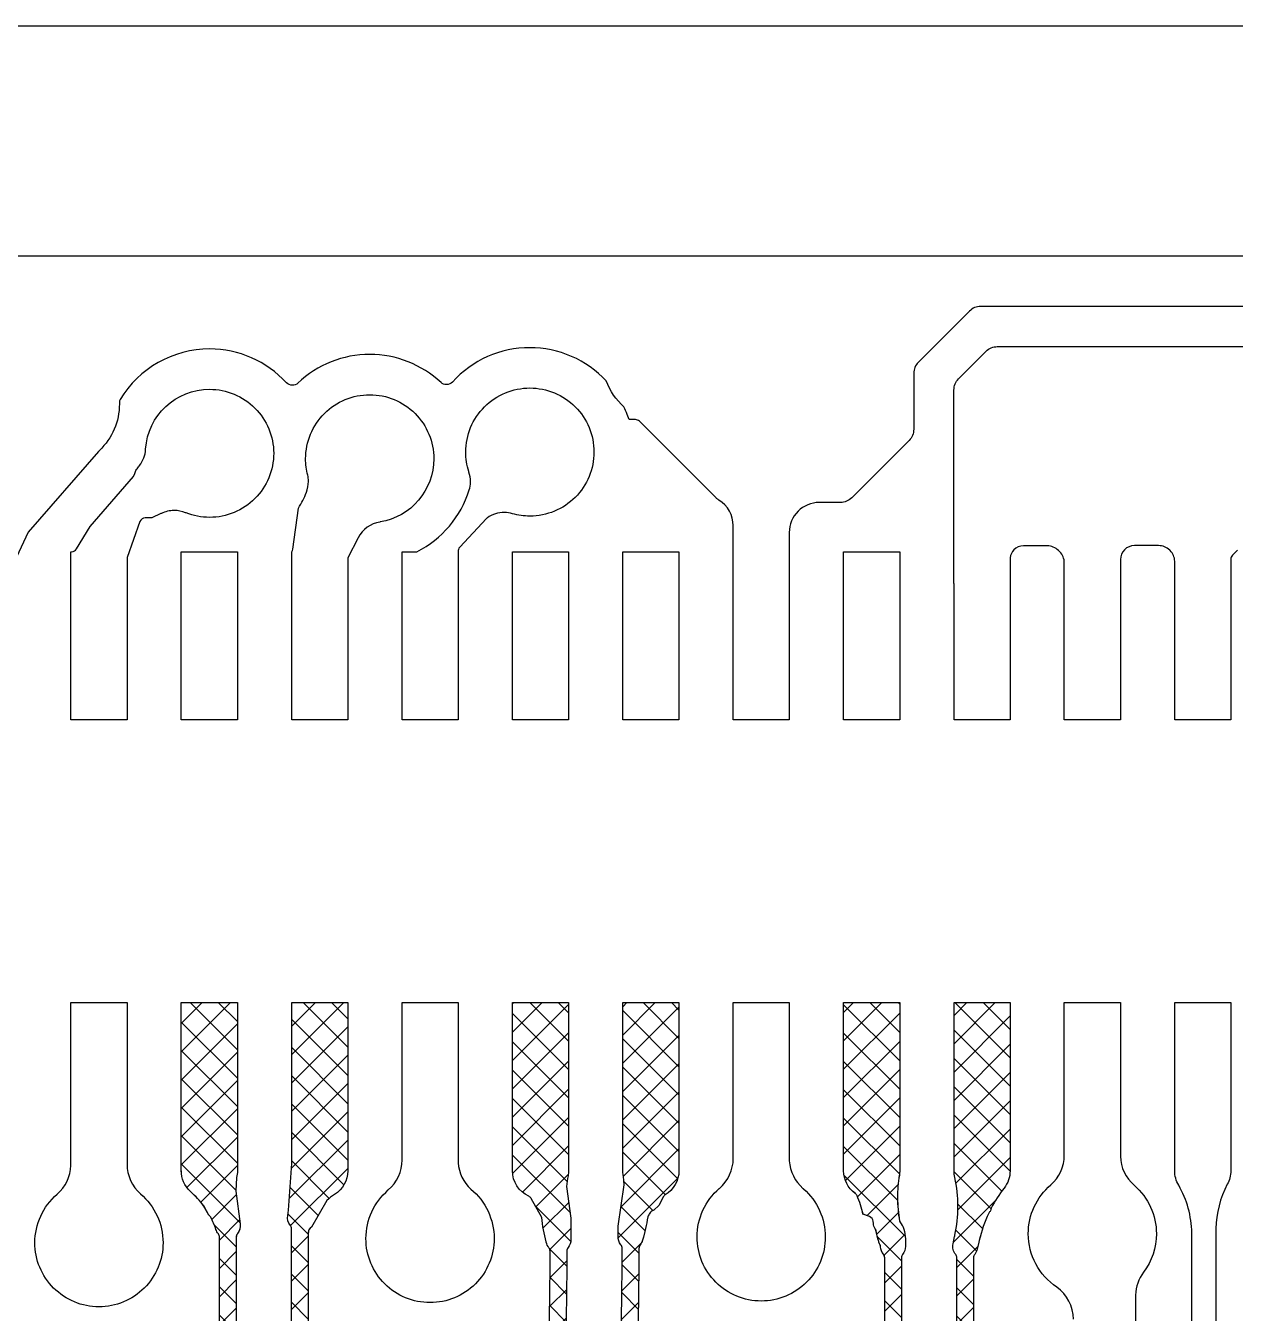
# Model space of a CAD drawing. Header units: millimetres. Extents: x 3440 to 3572, y 2 to 96.
# Drawn here: x 3501.67 to 3505.505, y 65.937 to 70.021 of the extents above; entities that cross this region are included whole.
import ezdxf

# ---------------------------------------------------------------- set-up
doc = ezdxf.new("R2010")
doc.units = ezdxf.units.MM
doc.header["$LTSCALE"] = 23.1
for name, color, linetype in [('gbr-dxf', 7, 'CONTINUOUS'), ('gbr-outline-dxf', 2, 'CONTINUOUS'), ('備註', 1, 'CONTINUOUS')]:
    doc.layers.add(name, color=color, linetype=linetype)

# ---------------------------------------------------------------- blocks, each defined once
blk = doc.blocks.new('1')
at = {"layer": '備註', "linetype": 'Continuous'}
h = blk.add_hatch(dxfattribs=at)
h.set_pattern_fill('ANSI37', color=3, scale=0.02, style=0)
h.paths.add_polyline_path([(4286.9204, -448.5773), (4286.9204, -445.413, -0.038469), (4286.9207, -445.409, -0.005741), (4286.9224, -445.2641, -0.012911), (4286.9224, -445.263, -0.192745), (4288.774, -440.9383), (4288.7742, -440.9381), (4290.6805, -439.0318, -0.022179), (4290.6819, -439.0301, -0.012999), (4290.6827, -439.0293, 0.198866), (4293.0571, -433.2981, -0.012999), (4293.057, -433.2969), (4293.057, -433.0422, 0.126703), (4293.0538, -433.0328, -0.238292), (4293.0451, -432.9984), (4293.0501, -432.9758), (4293.0503, -432.9752, -0.002638), (4293.0512, -432.9711, 0.052598), (4293.0607, -432.8805, -0.01044), (4293.0608, -432.8791, 0.052723), (4293.0509, -432.7883, -0.061206), (4293.0482, -432.7668), (4293.0482, -432.7668), (4293.0482, -432.2334), (4293.226, -432.2334), (4293.226, -432.6749, -0.009209), (4293.226, -432.6779), (4293.226, -432.7668, -0.169291), (4293.2068, -432.822, 0.043546), (4293.1661, -432.8856, 0.006989), (4293.1641, -432.8943), (4293.1641, -432.8943, 0.108919), (4293.1586, -432.9009, -0.041884), (4293.1584, -432.9012, 0.053171), (4293.1281, -432.9882, -0.002636), (4293.1272, -432.9923, -0.011867), (4293.1268, -432.9938), (4293.1219, -433.0155, -0.117232), (4293.114, -433.0319), (4293.114, -433.0319, 0.146349), (4293.11, -433.0427), (4293.11, -433.2957, -0.012999), (4293.1101, -433.2969, -0.198807), (4290.7224, -439.0646, -0.03099), (4290.7202, -439.067), (4290.7202, -439.067), (4288.8117, -440.9756), (4288.8114, -440.9758, 0.192697), (4286.9754, -445.2631, -0.012911), (4286.9754, -445.2642, 0.005907), (4286.9737, -445.4121, -0.050361), (4286.9734, -445.4173), (4286.9734, -448.5585, -0.036092), (4286.9734, -448.5587, 0.180687), (4286.9787, -448.5717), (4286.9936, -448.5865, -0.042428), (4286.9938, -448.5867, 0.147346), (4287.0042, -448.5918, -0.171376), (4287.028, -448.6026, 0.128411), (4287.1599, -448.6765, -0.015423), (4287.162, -448.6771, -0.266442), (4287.2236, -448.7407, 0.071546), (4287.2262, -448.7457), (4287.2263, -448.7457), (4287.2263, -448.7605, -0.007106), (4287.2263, -448.7626), (4287.2263, -449.0124, -0.007121), (4287.2263, -449.0145), (4287.2263, -449.2791), (4287.0485, -449.2791), (4287.0485, -449.2735), (4287.0485, -449.2735), (4287.0485, -448.7767, 0.118025), (4286.9734, -448.6595, -0.183096), (4286.9614, -448.6343, 0.134987), (4286.9568, -448.6247), (4286.9291, -448.597, -0.212453)])
h.paths.add_polyline_path([(4286.6817, -448.5885, -0.027768), (4286.6918, -448.6181), (4286.6918, -448.6218, 0.063503), (4286.6926, -448.6284), (4286.7018, -448.6818, -0.010797), (4286.7021, -448.6938, 0.010183), (4286.7021, -448.6951), (4286.7021, -448.6954, -0.108314), (4286.6996, -448.7036), (4286.6995, -448.7038), (4286.6995, -448.7038, 0.215605), (4286.6995, -448.7059), (4286.699, -448.7361, 0.0273), (4286.6985, -448.7457), (4286.6985, -448.7457), (4286.6985, -448.7457), (4286.6985, -448.7655), (4286.6985, -448.7655), (4286.6985, -449.2735), (4286.6985, -449.2735), (4286.6985, -449.2791), (4286.8763, -449.2791), (4286.8763, -449.0145, 0.007121), (4286.8763, -449.0124), (4286.8763, -448.7457, 0.228558), (4286.8428, -448.6761), (4286.8424, -448.6758, -0.131355), (4286.7549, -448.559, 0.079704), (4286.7485, -448.5484, -0.146239), (4286.7448, -448.5375, 0.036092), (4286.7448, -448.5373), (4286.7448, -445.2679, 0.087957), (4286.7466, -445.2589, -0.192757), (4288.6497, -440.8139), (4290.5584, -438.9052), (4290.5584, -438.9052), (4290.5585, -438.9052, 0.198869), (4292.8814, -433.298, 0.013079), (4292.8815, -433.2969), (4292.8815, -433.0426, -0.144789), (4292.8853, -433.032, 0.174547), (4292.8944, -433.0069), (4292.8944, -432.9862, 0.021595), (4292.8942, -432.9829, 0.067298), (4292.889, -432.9518, 0.081765), (4292.8841, -432.9401), (4292.8755, -432.9262, -0.042283), (4292.8691, -432.8532, 0.010351), (4292.8691, -432.8519, -0.040896), (4292.8749, -432.7812), (4292.875, -432.7804, 0.038766), (4292.8761, -432.7668), (4292.8761, -432.6779), (4292.8761, -432.2334), (4292.6983, -432.2334), (4292.6983, -432.239), (4292.6982, -432.239), (4292.6982, -432.7478), (4292.6983, -432.748), (4292.6983, -432.7668, 0.23908), (4292.7346, -432.8385, 0.06729), (4292.7351, -432.8389, -0.115876), (4292.7408, -432.8461), (4292.7408, -432.8461, -0.046487), (4292.7597, -432.9045), (4292.7807, -432.9119, -0.252788), (4292.7919, -432.9273), (4292.7925, -432.9332, 0.12341), (4292.7984, -432.9514), (4292.8009, -432.9554, 0.01812), (4292.8096, -432.9914, 0.061967), (4292.8134, -433.0003, -0.102406), (4292.8156, -433.0081, 0.03609), (4292.8156, -433.0084, 0.160481), (4292.8242, -433.0314, 0.055776), (4292.8245, -433.0319, -0.152992), (4292.8284, -433.0432, 0.036092), (4292.8285, -433.0434), (4292.8285, -433.2958, 0.01306), (4292.8284, -433.2969, -0.198906), (4290.521, -438.8677), (4290.521, -438.8677), (4290.521, -438.8677), (4288.6122, -440.7765), (4288.6121, -440.7765), (4288.6121, -440.7765, 0.192447), (4286.6938, -445.2499, 0.098806), (4286.6918, -445.2601), (4286.6918, -448.5373, 0.037059), (4286.6918, -448.5376, -0.152635), (4286.6878, -448.5488, 0.27377)])
h.paths.add_polyline_path([(4283.8869, -448.557, -0.172995), (4283.8958, -448.5321), (4283.8958, -448.532, 0.146349), (4283.8998, -448.5212), (4283.8998, -446.4176, -0.040138), (4283.9001, -446.4134, -0.198769), (4286.2625, -440.714), (4286.2627, -440.7138), (4287.5098, -439.4667), (4287.5098, -439.4666), (4287.5098, -439.4666, 0.198907), (4289.9036, -433.6873, -0.016872), (4289.9037, -433.6857), (4289.9037, -432.973, -0.036092), (4289.9036, -432.9727, 0.141335), (4289.9002, -432.9621, -0.212319), (4289.891, -432.9315), (4289.9029, -432.8387), (4289.9002, -432.786, -0.054356), (4289.8981, -432.7668), (4289.8981, -432.6779, -0.007121), (4289.8981, -432.6758), (4289.8981, -432.239), (4289.8982, -432.239), (4289.8982, -432.2334), (4290.076, -432.2334), (4290.076, -432.7668), (4290.0759, -432.7668), (4290.0759, -432.7668, -0.3159), (4290.0172, -432.8504, 0.141143), (4290.0088, -432.8577, -0.033597), (4290.0087, -432.8578), (4289.9797, -432.9056, 0.059391), (4289.978, -432.91, -0.029996), (4289.9675, -432.949, -0.090958), (4289.9606, -432.9614), (4289.9606, -432.9614, 0.141804), (4289.9567, -432.9718), (4289.9567, -433.687, -0.016893), (4289.9566, -433.6886, -0.198865), (4287.5473, -439.5041), (4287.5473, -439.5041), (4287.5473, -439.5041), (4286.3002, -440.7512), (4286.2999, -440.7515, 0.198902), (4283.9531, -446.4175, -0.026722), (4283.953, -446.4202, -0.016159), (4283.9528, -446.4218), (4283.9528, -448.5203, -0.048029), (4283.9528, -448.5207, 0.152992), (4283.9568, -448.532), (4283.9569, -448.5321, -0.092649), (4283.9638, -448.5448, -0.002776), (4283.9648, -448.548, 0.055059), (4283.9954, -448.6144, -0.039851), (4283.9956, -448.6146, 0.137615), (4284.0038, -448.6217), (4284.0038, -448.6217), (4284.0038, -448.6218), (4284.0052, -448.6245, 0.441021), (4284.0052, -448.6245), (4284.0052, -448.6245), (4284.0139, -448.6418, 0.037742), (4284.0468, -448.6796, -0.212517), (4284.0762, -448.7457), (4284.0762, -448.8346, -0.007121), (4284.0762, -448.8367), (4284.0762, -449.2791), (4283.8984, -449.2791), (4283.8984, -449.2735), (4283.8984, -449.2735), (4283.8984, -448.7655), (4283.8984, -448.7649), (4283.8984, -448.7457), (4283.8984, -448.7457), (4283.8984, -448.7457, -0.040316), (4283.8996, -448.7314, -0.010149), (4283.8998, -448.7302), (4283.9034, -448.6386, 0.050913), (4283.8899, -448.5724), (4283.8893, -448.5705, -0.088155)])
h.paths.add_polyline_path([(4283.5483, -448.8346, 0.009209), (4283.5484, -448.8376), (4283.5484, -449.2735), (4283.5484, -449.2735), (4283.5484, -449.2791), (4283.7262, -449.2791), (4283.7262, -448.7457), (4283.7261, -448.7457, 0.019469), (4283.7259, -448.7389), (4283.731, -448.5973), (4283.731, -448.5973, -0.396062), (4283.731, -448.5972), (4283.731, -448.5956), (4283.731, -448.5955), (4283.731, -448.5955, -0.135041), (4283.7306, -448.5849), (4283.7306, -448.5847, -0.012549), (4283.7352, -448.5689, 0.254191), (4283.7282, -448.532), (4283.7282, -448.532, -0.146437), (4283.7243, -448.5212), (4283.7243, -446.4177, 0.016923), (4283.7242, -446.4161, -0.198862), (4286.1381, -440.5897), (4286.1383, -440.5895), (4287.3855, -439.3423), (4287.3855, -439.3423), (4287.3855, -439.3423, 0.198917), (4289.7281, -433.6871, 0.016923), (4289.728, -433.6854), (4289.728, -433.0099, -0.152918), (4289.732, -432.9987), (4289.732, -432.9987, 0.175279), (4289.7409, -432.9734), (4289.7409, -432.9508, 0.145547), (4289.7353, -432.9291), (4289.7249, -432.8514), (4289.7257, -432.7734, 0.018935), (4289.7259, -432.7668), (4289.7259, -432.7668), (4289.7259, -432.7668), (4289.7259, -432.747), (4289.7259, -432.239), (4289.7259, -432.2334), (4289.5481, -432.2334), (4289.5481, -432.239), (4289.5481, -432.6758, 0.007121), (4289.5481, -432.6779), (4289.5481, -432.7668, 0.194527), (4289.5731, -432.8286, -0.111015), (4289.6635, -432.9841, 0.105582), (4289.671, -432.9987), (4289.671, -432.9987, -0.152929), (4289.675, -433.01, 0.036092), (4289.675, -433.0102), (4289.675, -433.686, 0.013079), (4289.675, -433.6871, 0.020044), (4289.6751, -433.6891, -0.198851), (4287.3481, -439.3048), (4287.348, -439.3048), (4287.348, -439.3048), (4286.1008, -440.552), (4286.1006, -440.5522, 0.198871), (4283.6712, -446.4164, 0.013079), (4283.6712, -446.4175), (4283.6712, -446.4178, 0.020066), (4283.6713, -446.4198), (4283.6713, -448.5207, -0.150332), (4283.6674, -448.5318, 0.096433), (4283.6602, -448.5449, -0.122485), (4283.5758, -448.6814, 0.204905), (4283.5483, -448.7457)])
h.paths.add_polyline_path([(4285.6484, -449.2791), (4285.6484, -448.7457), (4285.6485, -448.7457), (4285.6485, -448.7457, -0.186162), (4285.6715, -448.686, -0.011402), (4285.6725, -448.6848, 0.113626), (4285.759, -448.5364, -0.002685), (4285.7601, -448.5329, -0.098981), (4285.7673, -448.5193), (4285.7673, -448.5192, 0.152897), (4285.7713, -448.508, -0.05707), (4285.7713, -448.5074), (4285.7713, -445.9316, -0.020066), (4285.7713, -445.9296, -0.198906), (4288.0516, -440.4245), (4288.0516, -440.4245), (4288.0516, -440.4245), (4289.1865, -439.2896), (4289.1865, -439.2896), (4289.1865, -439.2896, 0.198918), (4291.7675, -433.0586, -0.01306), (4291.7675, -433.0575), (4291.7675, -433.0224, -0.048029), (4291.7675, -433.022, 0.145602), (4291.7638, -433.0112, -0.124838), (4291.7554, -432.9938, -0.014226), (4291.7548, -432.9919, -0.038028), (4291.741, -432.9152), (4291.7076, -432.8549, 0.133018), (4291.7001, -432.8477, -0.293511), (4291.6482, -432.7668), (4291.6481, -432.7668), (4291.6481, -432.2334), (4291.8259, -432.2334), (4291.8259, -432.6758, -0.007106), (4291.826, -432.6779), (4291.826, -432.7668, -0.044204), (4291.8246, -432.7824), (4291.8245, -432.7831, 0.019404), (4291.8196, -432.8163), (4291.833, -432.9171, -0.04233), (4291.8333, -432.9237), (4291.8333, -432.9858, -0.171575), (4291.8246, -433.0106), (4291.8245, -433.0107, 0.152897), (4291.8205, -433.022), (4291.8205, -433.0586, -0.013079), (4291.8205, -433.0598, -0.198885), (4289.224, -439.327), (4289.224, -439.3271), (4289.2239, -439.3271), (4288.0891, -440.4619), (4288.0891, -440.462), (4288.089, -440.462, 0.198837), (4285.8243, -445.9276, -0.020022), (4285.8243, -445.9296), (4285.8243, -448.5091, 0.126649), (4285.8277, -448.5185, -0.255471), (4285.8355, -448.5554, -0.002709), (4285.8344, -448.5591, 0.019111), (4285.8274, -448.5873), (4285.8262, -448.7416, -0.011961), (4285.8263, -448.7457), (4285.8263, -448.8346, -0.009235), (4285.8262, -448.8375), (4285.8262, -449.2791)])
h.paths.add_polyline_path([(4284.5984, -449.2791), (4284.5984, -448.7457), (4284.5984, -448.7457), (4284.5984, -448.7457, -0.181251), (4284.6203, -448.6873, -0.01195), (4284.6214, -448.686, 0.113438), (4284.71, -448.5278, -0.100452), (4284.7172, -448.5139), (4284.7173, -448.5139, 0.152897), (4284.7213, -448.5026, -0.037059), (4284.7213, -448.5023), (4284.7213, -446.3639, -0.013079), (4284.7213, -446.3628, -0.198867), (4287.2147, -440.3439), (4287.2149, -440.3437), (4288.3589, -439.1997), (4288.3589, -439.1997), (4288.3589, -439.1997, 0.198919), (4290.7192, -433.5016, -0.01306), (4290.7192, -433.5005), (4290.7192, -432.9778, 0.141403), (4290.7158, -432.9672, -0.106282), (4290.7079, -432.9527, 0.037341), (4290.6916, -432.9145, 0.121014), (4290.6851, -432.9076), (4290.685, -432.9076), (4290.669, -432.8781, 0.05425), (4290.6283, -432.8336, -0.021193), (4290.626, -432.8313, -0.205959), (4290.5982, -432.7668), (4290.5981, -432.7668), (4290.5981, -432.7476), (4290.5981, -432.7475), (4290.5981, -432.239), (4290.5981, -432.239), (4290.5981, -432.2334), (4290.7759, -432.2334), (4290.7759, -432.6759, -0.006875), (4290.776, -432.6779), (4290.776, -432.7668, -0.060251), (4290.7734, -432.7879), (4290.771, -432.8319), (4290.7845, -432.935, -0.215499), (4290.7763, -432.9664), (4290.7762, -432.9665, 0.152897), (4290.7723, -432.9777, -0.037059), (4290.7722, -432.978), (4290.7722, -433.5016, -0.013079), (4290.7722, -433.5028, -0.198882), (4288.3964, -439.2372), (4288.3964, -439.2372), (4288.3964, -439.2372), (4287.2524, -440.3812), (4287.2522, -440.3814, 0.198902), (4284.7743, -446.3639, -0.01306), (4284.7743, -446.365), (4284.7743, -448.5035, 0.126611), (4284.7775, -448.5129, -0.255514), (4284.7856, -448.5498, 0.048391), (4284.771, -448.6266), (4284.7744, -448.7278, -0.050849), (4284.7762, -448.7457), (4284.7762, -448.8346, -0.009235), (4284.7762, -448.8376), (4284.7762, -449.2791)])
h.paths.add_polyline_path([(4284.9387, -448.5595, -0.250239), (4284.9458, -448.5231), (4284.9459, -448.5229, 0.152967), (4284.9498, -448.5117), (4284.9498, -446.364, -0.013079), (4284.9499, -446.3628, -0.198864), (4287.3765, -440.5057), (4287.3765, -440.5057), (4287.3765, -440.5057), (4288.5208, -439.3615), (4288.5208, -439.3614), (4288.5208, -439.3614, 0.198847), (4290.9479, -433.5039, -0.020044), (4290.9478, -433.5019), (4290.9478, -433.5017, -0.01306), (4290.9478, -433.5005), (4290.9478, -432.9511, 0.152951), (4290.9438, -432.9398, -0.039884), (4290.9437, -432.9396, -0.209268), (4290.9354, -432.9091), (4290.9379, -432.8921), (4290.9482, -432.7438), (4290.9482, -432.2334), (4291.126, -432.2334), (4291.126, -432.6757, -0.007335), (4291.126, -432.6779), (4291.126, -432.7668, -0.258233), (4291.0843, -432.8421, 0.039395), (4291.0598, -432.861), (4291.0109, -432.9456), (4291.0109, -432.9456, 0.259695), (4291.0009, -432.9622, -0.034686), (4291.0008, -432.9628), (4291.0008, -433.5002, -0.016923), (4291.0009, -433.5019, -0.198912), (4288.5583, -439.3989), (4288.5582, -439.3989), (4288.5582, -439.3989), (4287.414, -440.5432), (4287.4139, -440.5432), (4287.4139, -440.5432, 0.198899), (4285.0029, -446.3639, -0.01306), (4285.0028, -446.3651), (4285.0028, -448.5112, -0.048029), (4285.0029, -448.5116, 0.14893), (4285.0067, -448.5226, -0.099394), (4285.014, -448.5362, 0.061896), (4285.0513, -448.6191, 0.069304), (4285.0552, -448.6229), (4285.0554, -448.623), (4285.0608, -448.634, 0.043693), (4285.1013, -448.6839, -0.017871), (4285.103, -448.6858, -0.186699), (4285.1262, -448.7457), (4285.1263, -448.7457), (4285.1263, -449.2791), (4284.9485, -449.2791), (4284.9485, -449.2735), (4284.9485, -448.8378, -0.009209), (4284.9484, -448.8348), (4284.9484, -448.7457, -0.018469), (4284.9486, -448.7393), (4284.9508, -448.6128), (4284.9508, -448.6128, 0.014957), (4284.9507, -448.6118, 0.036518)])
h.paths.add_polyline_path([(4282.4984, -448.7457), (4282.4984, -448.8346), (4282.4984, -449.2791), (4282.6762, -449.2791), (4282.6762, -449.2735), (4282.6762, -449.2735), (4282.6762, -448.7655), (4282.6762, -448.7655), (4282.6762, -448.7457, 0.030518), (4282.6755, -448.7349), (4282.6747, -448.5969, -0.027525), (4282.6844, -448.5535, 0.002633), (4282.6855, -448.5498, 0.255399), (4282.6774, -448.5129, -0.137907), (4282.6742, -448.5026), (4282.6742, -446.3275, 0.01306), (4282.6742, -446.3264, -0.198907), (4284.9527, -440.8254), (4284.9527, -440.8254), (4284.9527, -440.8254), (4286.7469, -439.0312, 0.041596), (4286.7497, -439.0279, 0.15799), (4288.6742, -433.0893, 0.020066), (4288.6741, -433.0874), (4288.6741, -433.0104, 0.05707), (4288.6742, -433.0099, -0.152897), (4288.6782, -432.9986, 0.173258), (4288.6871, -432.9737), (4288.6871, -432.9456, 0.050081), (4288.6863, -432.9378), (4288.6708, -432.8219), (4288.673, -432.7893, 0.064351), (4288.6759, -432.7668), (4288.6759, -432.747), (4288.6759, -432.6779), (4288.6759, -432.239), (4288.6759, -432.2334), (4288.4981, -432.2334), (4288.4981, -432.239), (4288.4981, -432.6779), (4288.4981, -432.747), (4288.4981, -432.7668, 0.180381), (4288.5198, -432.825, 0.01427), (4288.5212, -432.8265, -0.04928), (4288.5686, -432.8905), (4288.569, -432.8912, 0.118045), (4288.5695, -432.8923, -0.027346), (4288.5707, -432.894, -0.060362), (4288.6095, -432.9834, 0.110384), (4288.6172, -432.9987, -0.146233), (4288.6211, -433.0094), (4288.6211, -433.0894, 0.020044), (4288.6212, -433.0914, -0.157884), (4286.708, -438.9951), (4284.9152, -440.7879), (4284.9152, -440.7879), (4284.9152, -440.7879, 0.198869), (4282.6212, -446.3252, 0.013079), (4282.6212, -446.3264), (4282.6212, -448.5026, -0.152897), (4282.6172, -448.5139), (4282.6171, -448.514, 0.100206), (4282.6099, -448.5278, 0.002647), (4282.6088, -448.5315, -0.110971), (4282.5214, -448.686, 0.010784), (4282.5204, -448.687, 0.182088)])
h.paths.add_polyline_path([(4282.8387, -448.5595, 0.002676), (4282.8397, -448.5628, -0.008691), (4282.8431, -448.5749), (4282.8483, -448.7655), (4282.8483, -449.2735), (4282.8483, -449.2735), (4282.8483, -449.2791), (4283.0261, -449.2791), (4283.0261, -448.8346), (4283.0261, -448.7457, 0.195254), (4283.001, -448.6837, -0.115352), (4282.915, -448.5397, 0.002713), (4282.9139, -448.5362, 0.095115), (4282.907, -448.5232, 0.040767), (4282.9068, -448.5229, -0.152992), (4282.9028, -448.5116, 0.036092), (4282.9028, -448.5113), (4282.9028, -446.3274, 0.03042), (4282.9028, -446.3243, -0.198847), (4285.1144, -440.987), (4285.1145, -440.987), (4285.1145, -440.987), (4286.9214, -439.18, 0.040674), (4286.9242, -439.1768, 0.15841), (4288.9028, -433.0905, 0.013079), (4288.9028, -433.0893), (4288.9028, -432.9748, -0.152234), (4288.9071, -432.9637, 0.095505), (4288.9145, -432.9508, 0.019977), (4288.9225, -432.9245, -0.219672), (4288.9341, -432.9124), (4288.9342, -432.9124), (4288.9659, -432.8552), (4288.9659, -432.8551, -0.140609), (4288.974, -432.8476), (4288.9742, -432.8475, 0.29281), (4289.0259, -432.7668), (4289.0259, -432.6779, 0.006875), (4289.0259, -432.6759), (4289.0259, -432.239), (4289.0259, -432.2334), (4288.8481, -432.2334), (4288.8481, -432.239), (4288.8481, -432.747), (4288.8481, -432.7668), (4288.8481, -432.7668, 0.056627), (4288.8503, -432.7867, -0.026278), (4288.8541, -432.8145), (4288.8383, -432.9327, 0.198048), (4288.8459, -432.9617, 0.04083), (4288.8461, -432.962, -0.145886), (4288.8497, -432.9728, 0.058027), (4288.8498, -432.9733), (4288.8498, -433.0882, 0.01306), (4288.8498, -433.0894, -0.158386), (4286.8825, -439.144), (4285.077, -440.9495), (4285.077, -440.9495), (4285.077, -440.9495, 0.198917), (4282.8498, -446.3263, 0.016923), (4282.8498, -446.328), (4282.8498, -448.5121, -0.144789), (4282.8459, -448.5228, 0.252674)])
h.paths.add_polyline_path([(4285.9889, -448.569, -0.2567), (4285.9961, -448.5317, 0.139935), (4285.9999, -448.5215), (4285.9999, -445.9299, -0.013079), (4285.9999, -445.9287, -0.198872), (4288.2134, -440.5862), (4288.2134, -440.5862), (4288.2134, -440.5862), (4289.3482, -439.4514, 0.198911), (4291.996, -433.059, -0.017024), (4291.9961, -433.0573), (4291.9961, -433.0134, -0.048029), (4291.996, -433.013, 0.152992), (4291.9921, -433.0017), (4291.9921, -433.0017, -0.186251), (4291.9832, -432.9748), (4291.9832, -432.9492, -0.043586), (4291.9838, -432.9424), (4292.0023, -432.8113), (4292.0013, -432.7976, 0.010184), (4291.9993, -432.7807, -0.039382), (4291.9982, -432.7668), (4291.9982, -432.6779, -0.007121), (4291.9982, -432.6758), (4291.9982, -432.2334), (4292.176, -432.2334), (4292.176, -432.7668), (4292.176, -432.7668), (4292.176, -432.7668, -0.264407), (4292.1325, -432.8432, 0.118492), (4292.1262, -432.8501), (4292.1262, -432.8501), (4292.1122, -432.8768), (4292.0967, -432.8923), (4292.0967, -432.8923, 0.213294), (4292.0832, -432.9015, 0.007572), (4292.0771, -432.9128, -0.03781), (4292.0607, -432.9867, -0.107864), (4292.0531, -433.0016), (4292.0531, -433.0017, 0.152897), (4292.0491, -433.0129), (4292.0491, -433.0586, -0.016893), (4292.049, -433.0603, -0.198872), (4289.3858, -439.4888), (4289.3858, -439.4888), (4288.2509, -440.6237), (4288.2509, -440.6237), (4288.2509, -440.6237, 0.198911), (4286.0529, -445.9298, -0.01306), (4286.0529, -445.931), (4286.0529, -448.5202, -0.048029), (4286.0529, -448.5206, 0.152992), (4286.0569, -448.5319), (4286.0569, -448.5319, -0.108794), (4286.0646, -448.547), (4286.0649, -448.548, 0.120342), (4286.1492, -448.6819, -0.011273), (4286.1502, -448.6829, -0.198693), (4286.1762, -448.7457), (4286.1762, -448.8346), (4286.1762, -449.2791), (4285.9984, -449.2791), (4285.9984, -448.8346), (4285.9984, -448.7457, -0.037571), (4285.9994, -448.7325), (4286.0018, -448.6362), (4286.0018, -448.6362), (4286.0018, -448.6362, 0.081875), (4286.0024, -448.6297, 0.04431), (4285.9899, -448.5722, -0.002781)])
at = {"layer": 'gbr-dxf', "color": 3, "linetype": 'Continuous'}
for points in [[(4290.7192, -433.5005), (4290.7192, -432.9778, 0.141403), (4290.7158, -432.9672, -0.106282), (4290.7079, -432.9527, 0.037341), (4290.6916, -432.9145, 0.121014), (4290.6851, -432.9076), (4290.685, -432.9076), (4290.669, -432.8781, 0.05425), (4290.6283, -432.8336, -0.021193), (4290.626, -432.8313, -0.205959), (4290.5982, -432.7668), (4290.5981, -432.7668), (4290.5981, -432.7476), (4290.5981, -432.7475), (4290.5981, -432.239), (4290.5981, -432.239), (4290.5981, -432.2334), (4290.7759, -432.2334), (4290.7759, -432.6759, -0.006875), (4290.776, -432.6779), (4290.776, -432.7668, -0.060251), (4290.7734, -432.7879), (4290.771, -432.8319), (4290.7845, -432.935, -0.215499), (4290.7763, -432.9664), (4290.7762, -432.9665, 0.152897), (4290.7723, -432.9777, -0.037059), (4290.7722, -432.978), (4290.7722, -433.5016, -0.013079)], [(4290.9478, -433.5005), (4290.9478, -432.9511, 0.152951), (4290.9438, -432.9398, -0.039884), (4290.9437, -432.9396, -0.209268), (4290.9354, -432.9091), (4290.9379, -432.8921), (4290.9482, -432.7438), (4290.9482, -432.2334), (4291.126, -432.2334), (4291.126, -432.6757, -0.007335), (4291.126, -432.6779), (4291.126, -432.7668, -0.258233), (4291.0843, -432.8421, 0.039395), (4291.0598, -432.861), (4291.0109, -432.9456), (4291.0109, -432.9456, 0.259695), (4291.0009, -432.9622, -0.034686), (4291.0008, -432.9628), (4291.0008, -433.5002, -0.016923)], [(4289.1865, -439.2896, 0.198918), (4291.7675, -433.0586, -0.01306), (4291.7675, -433.0575), (4291.7675, -433.0224, -0.048029), (4291.7675, -433.022, 0.145602), (4291.7638, -433.0112, -0.124838), (4291.7554, -432.9938, -0.014226), (4291.7548, -432.9919, -0.038028), (4291.741, -432.9152), (4291.7076, -432.8549, 0.133018), (4291.7001, -432.8477, -0.293511), (4291.6482, -432.7668), (4291.6481, -432.7668), (4291.6481, -432.2334), (4291.8259, -432.2334), (4291.8259, -432.6758, -0.007106), (4291.826, -432.6779), (4291.826, -432.7668, -0.044204), (4291.8246, -432.7824), (4291.8245, -432.7831, 0.019404), (4291.8196, -432.8163), (4291.833, -432.9171, -0.04233), (4291.8333, -432.9237), (4291.8333, -432.9858, -0.171575), (4291.8246, -433.0106), (4291.8245, -433.0107, 0.152897), (4291.8205, -433.022), (4291.8205, -433.0586, -0.013079), (4291.8205, -433.0598, -0.198885), (4289.224, -439.327)], [(4289.3482, -439.4514, 0.198911), (4291.996, -433.059, -0.017024), (4291.9961, -433.0573), (4291.9961, -433.0134, -0.048029), (4291.996, -433.013, 0.152992), (4291.9921, -433.0017), (4291.9921, -433.0017, -0.186251), (4291.9832, -432.9748), (4291.9832, -432.9492, -0.043586), (4291.9838, -432.9424), (4292.0023, -432.8113), (4292.0013, -432.7976, 0.010184), (4291.9993, -432.7807, -0.039382), (4291.9982, -432.7668), (4291.9982, -432.6779, -0.007121), (4291.9982, -432.6758), (4291.9982, -432.2334), (4292.176, -432.2334), (4292.176, -432.7668), (4292.176, -432.7668), (4292.176, -432.7668, -0.264407), (4292.1325, -432.8432, 0.118492), (4292.1262, -432.8501), (4292.1262, -432.8501), (4292.1122, -432.8768), (4292.0967, -432.8923), (4292.0967, -432.8923, 0.213294), (4292.0832, -432.9015, 0.007572), (4292.0771, -432.9128, -0.03781), (4292.0607, -432.9867, -0.107864), (4292.0531, -433.0016), (4292.0531, -433.0017, 0.152897), (4292.0491, -433.0129), (4292.0491, -433.0586, -0.016893), (4292.049, -433.0603, -0.198872), (4289.3858, -439.4888)], [(4292.8285, -433.2958), (4292.8285, -433.0434, -0.036092), (4292.8284, -433.0432, 0.152992), (4292.8245, -433.0319, -0.055776), (4292.8242, -433.0314, -0.160481), (4292.8156, -433.0084, -0.03609), (4292.8156, -433.0081, 0.102406), (4292.8134, -433.0003, -0.061967), (4292.8096, -432.9914, -0.01812), (4292.8009, -432.9554), (4292.7984, -432.9514, -0.12341), (4292.7925, -432.9332), (4292.7919, -432.9273), (4292.7919, -432.9272, 0.252788), (4292.7807, -432.9119), (4292.7597, -432.9045, 0.046487), (4292.7408, -432.8461), (4292.7408, -432.8461, 0.115876), (4292.7351, -432.8389, -0.06729), (4292.7346, -432.8385, -0.23908), (4292.6983, -432.7668), (4292.6983, -432.748), (4292.6982, -432.7478), (4292.6982, -432.239), (4292.6983, -432.239), (4292.6983, -432.2334), (4292.8761, -432.2334), (4292.8761, -432.6779)], [(4293.057, -433.2969), (4293.057, -433.0422, 0.126703), (4293.0538, -433.0328, -0.238292), (4293.0451, -432.9984), (4293.0501, -432.9758), (4293.0503, -432.9752, -0.002638), (4293.0512, -432.9711, 0.052598), (4293.0607, -432.8805, -0.01044), (4293.0608, -432.8791, 0.052723), (4293.0509, -432.7883, -0.061206), (4293.0482, -432.7668), (4293.0482, -432.7668), (4293.0482, -432.2334), (4293.226, -432.2334), (4293.226, -432.6749, -0.009209), (4293.226, -432.6779), (4293.226, -432.7668, -0.169291), (4293.2068, -432.822, 0.043546), (4293.1661, -432.8856, 0.006989), (4293.1641, -432.8943), (4293.1641, -432.8943, 0.108919), (4293.1586, -432.9009, -0.041884), (4293.1584, -432.9012, 0.053171), (4293.1281, -432.9882, -0.002636), (4293.1272, -432.9923, -0.011867), (4293.1268, -432.9938), (4293.1219, -433.0155, -0.117232), (4293.114, -433.0319), (4293.114, -433.0319, 0.146349), (4293.11, -433.0427), (4293.11, -433.2957, -0.012999)], [(4292.8761, -432.6779), (4292.8761, -432.7668, -0.038766), (4292.875, -432.7804), (4292.8749, -432.7812, 0.040896), (4292.8691, -432.8519, -0.010351), (4292.8691, -432.8532, 0.042283), (4292.8755, -432.9262), (4292.8841, -432.9401, -0.081765), (4292.889, -432.9518, -0.067298), (4292.8942, -432.9829, -0.021595), (4292.8944, -432.9862), (4292.8944, -433.0069, -0.174547), (4292.8853, -433.032, 0.144789), (4292.8815, -433.0426), (4292.8815, -433.2969, -0.013079), (4292.8814, -433.298, -0.198869), (4290.5585, -438.9052), (4290.5584, -438.9052), (4290.5584, -438.9052), (4288.6497, -440.8139, 0.192757)]]:
    blk.add_lwpolyline(points, format="xyb", dxfattribs=at)

msp = doc.modelspace()

# ---------------------------------------------------------------- linework, layer by layer
at = {"layer": 'gbr-dxf', "linetype": 'Continuous'}
for points in [[(3494.7024, 69.2913), (3507.7026, 69.2913, -0.365449)], [(3507.1854, 69.1303), (3504.6979, 69.1303, 0.198987), (3504.6626, 69.1156), (3504.5003, 68.9534, 0.198964), (3504.4857, 68.918), (3504.4857, 68.7406, -0.198889), (3504.471, 68.7052), (3504.289, 68.5231, -0.198814), (3504.2536, 68.5085), (3504.1865, 68.5085), (3504.186, 68.5085, 0.414238), (3504.091, 68.4135, -0.02152), (3504.0909, 68.4115), (3504.0909, 68.3547, 0.031775), (3504.0911, 68.3522), (3504.0912, 68.3522), (3504.0912, 67.8188), (3503.9134, 67.8188), (3503.9134, 67.8244), (3503.9133, 67.8244), (3503.9133, 68.4344), (3503.9133, 68.435, 0.260275), (3503.8682, 68.5159, -0.03163), (3503.8657, 68.5176, -0.042896), (3503.8592, 68.5231), (3503.6164, 68.7659, -0.056719), (3503.616, 68.7662, 0.181507), (3503.603, 68.7716, -0.04733), (3503.6026, 68.7716), (3503.5835, 68.7716), (3503.5771, 68.7879, 0.019813), (3503.5668, 68.8118, -0.124142), (3503.5108, 68.8939, 0.208304), (3503.2685, 68.9995), (3503.2685, 68.9995, 0.211895), (3503.0229, 68.8905, -0.211941), (3503.0041, 68.8822, -0.189814), (3502.9868, 68.889, 0.190057), (3502.7608, 68.9781, 0.192158), (3502.5329, 68.8872, -0.193836), (3502.5154, 68.8802, -0.211803), (3502.4966, 68.8885, 0.209797), (3502.253, 68.9954), (3502.253, 68.9954, 0.263169), (3501.9693, 68.835, 0.120394), (3501.9669, 68.8259, -0.035995), (3501.9669, 68.8256, -0.006047), (3501.967, 68.8211, -0.205379), (3501.9038, 68.6739, 0.053919), (3501.9012, 68.6706), (3501.9012, 68.6706), (3501.6777, 68.414), (3501.6411, 68.3349)], [(3505.141, 68.2804), (3505.141, 67.8189), (3504.9632, 67.8189), (3504.9632, 68.2809), (3504.9632, 68.3171), (3504.9632, 68.3171, 0.198965), (3504.9485, 68.3524), (3504.9445, 68.3564, 0.198831), (3504.9092, 68.3711), (3504.8335, 68.3711, 0.198981), (3504.8034, 68.3586, 0.16947), (3504.7912, 68.3334), (3504.7912, 67.8189), (3504.6134, 67.8189), (3504.6134, 68.2499, -0.058027), (3504.6134, 68.2504, 0.031669), (3504.6131, 68.2529, -0.099995), (3504.6132, 68.2539), (3504.6132, 68.8652, -0.198766), (3504.6278, 68.9006), (3504.7153, 68.9881, -0.198959), (3504.7507, 69.0028), (3507.1333, 69.0028, -0.198395)], [(3501.8133, 68.3477), (3501.8133, 68.3477), (3501.8133, 68.3518), (3501.8133, 68.3518), (3501.8133, 68.3518), (3501.8133, 68.3523), (3501.8153, 68.3523, 0.236999), (3501.8308, 68.3613), (3501.8309, 68.3614), (3501.8738, 68.4323), (3502.0122, 68.5913), (3502.0155, 68.6007), (3502.0188, 68.6098), (3502.0214, 68.6131, 0.010312), (3502.0296, 68.6238, -0.021383), (3502.0307, 68.6254, 0.148973), (3502.0502, 68.6772), (3502.0502, 68.6777, -0.395229), (3502.253, 68.8676, -0.414223), (3502.4562, 68.6644, -0.414223), (3502.253, 68.4612, -0.094435), (3502.1783, 68.4755, -0.019643), (3502.1766, 68.4761, 0.096656), (3502.1409, 68.483, -0.012356), (3502.1399, 68.4831, 0.109096), (3502.1, 68.4738, -0.016566), (3502.0986, 68.4732), (3502.0699, 68.4595), (3502.0486, 68.4595, 0.261648), (3502.0322, 68.4485), (3501.9911, 68.3337), (3501.9911, 67.8245)], [(3505.5122, 68.3569), (3505.4964, 68.3412, 0.181507), (3505.491, 68.3282, -0.037059), (3505.491, 68.3279), (3505.491, 68.2695), (3505.491, 68.2694), (3505.491, 67.8188), (3505.3132, 67.8188), (3505.3132, 68.322, 0.190631), (3505.2986, 68.3557), (3505.2973, 68.3569, 0.198814), (3505.262, 68.3716), (3505.1852, 68.3716, 0.199104), (3505.1539, 68.3586, 0.199009), (3505.141, 68.3273), (3505.141, 68.2804)], [(3500.7517, 59.8661, 0.198918), (3503.3327, 66.097, -0.01306), (3503.3327, 66.0981), (3503.3327, 66.1332, -0.048029), (3503.3326, 66.1336, 0.145602), (3503.329, 66.1444, -0.124838), (3503.3206, 66.1618, -0.014226), (3503.32, 66.1638, -0.038028), (3503.3062, 66.2404), (3503.2728, 66.3007, 0.133018), (3503.2653, 66.308, -0.293511), (3503.2133, 66.3888), (3503.2133, 66.3888), (3503.2133, 66.9222), (3503.3911, 66.9222), (3503.3911, 66.4798, -0.007106), (3503.3911, 66.4777), (3503.3911, 66.3888, -0.044204), (3503.3898, 66.3732), (3503.3896, 66.3725, 0.019404), (3503.3848, 66.3393), (3503.3982, 66.2386, -0.04233), (3503.3985, 66.232), (3503.3985, 66.1698, -0.171575), (3503.3897, 66.1451), (3503.3897, 66.1449, 0.152897), (3503.3857, 66.1337), (3503.3857, 66.097, -0.013079), (3503.3857, 66.0959, -0.198885), (3500.7891, 59.8286)], [(3500.9134, 59.7042, 0.198911), (3503.5612, 66.0966, -0.017024), (3503.5613, 66.0983), (3503.5613, 66.1422, -0.048029), (3503.5612, 66.1427, 0.152992), (3503.5572, 66.1539), (3503.5572, 66.1539, -0.186251), (3503.5484, 66.1809), (3503.5484, 66.2065, -0.043586), (3503.549, 66.2132), (3503.5674, 66.3443), (3503.5665, 66.3581, 0.010184), (3503.5644, 66.3749, -0.039382), (3503.5633, 66.3888), (3503.5633, 66.4777, -0.007121), (3503.5634, 66.4798), (3503.5634, 66.9222), (3503.7412, 66.9222), (3503.7412, 66.3888), (3503.7411, 66.3888), (3503.7411, 66.3888, -0.264407), (3503.6977, 66.3124, 0.118492), (3503.6914, 66.3056), (3503.6913, 66.3055), (3503.6774, 66.2788), (3503.6619, 66.2633), (3503.6619, 66.2633, 0.213294), (3503.6484, 66.2542, 0.007572), (3503.6423, 66.2428, -0.03781), (3503.6259, 66.169, -0.107864), (3503.6183, 66.154), (3503.6182, 66.154, 0.152897), (3503.6143, 66.1427), (3503.6143, 66.097, -0.016893), (3503.6142, 66.0954, -0.198872), (3500.951, 59.6668)], [(3501.699, 66.1605, -0.217627), (3501.7692, 66.3141, -0.011122), (3501.7698, 66.3146, 0.210058), (3501.8133, 66.4053), (3501.8133, 66.9166), (3501.8133, 66.9222), (3501.9911, 66.9222), (3501.9911, 66.9166)], [(3501.9911, 66.9166), (3501.9911, 66.4111, -0.018133), (3501.9911, 66.4094, 0.216062), (3502.0337, 66.3154, -0.220195), (3502.1054, 66.1605, -0.414223), (3501.9022, 65.9573, -0.414223), (3501.699, 66.1605)], [(3502.2844, 65.6551), (3502.2844, 66.1779, 0.141403), (3502.281, 66.1884, -0.106282), (3502.2731, 66.2029, 0.037341), (3502.2568, 66.2411, 0.121014), (3502.2502, 66.2481), (3502.2501, 66.2481), (3502.2341, 66.2776, 0.05425), (3502.1934, 66.3221, -0.021193), (3502.1911, 66.3243, -0.205959), (3502.1633, 66.3888), (3502.1633, 66.3888), (3502.1633, 66.4081), (3502.1633, 66.4081), (3502.1633, 66.9166), (3502.1633, 66.9166), (3502.1633, 66.9222), (3502.3411, 66.9222), (3502.3411, 66.4798, -0.006875), (3502.3411, 66.4778), (3502.3411, 66.3889, -0.060251), (3502.3386, 66.3677), (3502.3362, 66.3237), (3502.3497, 66.2206, -0.215499), (3502.3415, 66.1893), (3502.3414, 66.1892, 0.152897), (3502.3374, 66.1779, -0.037059), (3502.3374, 66.1776), (3502.3374, 65.654, -0.013079)], [(3502.513, 65.6551), (3502.513, 66.2045, 0.152951), (3502.509, 66.2158, -0.039884), (3502.5088, 66.2161, -0.209268), (3502.5006, 66.2465), (3502.5031, 66.2635), (3502.5133, 66.4119), (3502.5133, 66.9222), (3502.6911, 66.9222), (3502.6911, 66.48, -0.007335), (3502.6912, 66.4777), (3502.6912, 66.3888, -0.258233), (3502.6495, 66.3135, 0.039395), (3502.625, 66.2946), (3502.5761, 66.2101), (3502.5761, 66.2101, 0.259695), (3502.566, 66.1934, -0.034686), (3502.566, 66.1929), (3502.566, 65.6554, -0.016923)], [(3504.3936, 65.8599), (3504.3936, 66.1122, -0.036092), (3504.3936, 66.1125, 0.152992), (3504.3896, 66.1238, -0.055776), (3504.3894, 66.1242, -0.160481), (3504.3808, 66.1473, -0.03609), (3504.3808, 66.1476, 0.102406), (3504.3786, 66.1553, -0.061967), (3504.3748, 66.1643, -0.01812), (3504.366, 66.2003), (3504.3636, 66.2042, -0.12341), (3504.3577, 66.2224), (3504.3571, 66.2284), (3504.3571, 66.2284, 0.252788), (3504.3459, 66.2437), (3504.3248, 66.2511, 0.046487), (3504.3059, 66.3095), (3504.3059, 66.3096, 0.115876), (3504.3002, 66.3167, -0.06729), (3504.2998, 66.3172, -0.23908), (3504.2634, 66.3889), (3504.2634, 66.4076), (3504.2634, 66.4078), (3504.2634, 66.9166), (3504.2634, 66.9166), (3504.2634, 66.9223), (3504.4412, 66.9223), (3504.4412, 66.4778)], [(3504.6222, 65.8587), (3504.6222, 66.1134, 0.126703), (3504.619, 66.1228, -0.238292), (3504.6102, 66.1572), (3504.6153, 66.1798), (3504.6154, 66.1805, -0.002638), (3504.6164, 66.1846, 0.052598), (3504.6259, 66.2752, -0.01044), (3504.6259, 66.2765, 0.052723), (3504.6161, 66.3673, -0.061206), (3504.6134, 66.3888), (3504.6134, 66.3888), (3504.6134, 66.9222), (3504.7912, 66.9222), (3504.7912, 66.4807, -0.009209), (3504.7912, 66.4777), (3504.7912, 66.3888, -0.169291), (3504.772, 66.3336, 0.043546), (3504.7313, 66.27, 0.006989), (3504.7293, 66.2614), (3504.7292, 66.2613, 0.108919), (3504.7237, 66.2547, -0.041884), (3504.7236, 66.2544, 0.053171), (3504.6932, 66.1675, -0.002636), (3504.6923, 66.1634, -0.011867), (3504.6919, 66.1618), (3504.6871, 66.1401, -0.117232), (3504.6791, 66.1237), (3504.6791, 66.1237, 0.146349), (3504.6752, 66.113), (3504.6752, 65.8599, -0.012999)], [(3504.9918, 65.9181, 0.243215), (3504.9391, 66.02, -0.250341), (3504.8488, 66.1889, -0.220354), (3504.9206, 66.3439, 0.215776), (3504.9631, 66.4378, -0.014296), (3504.9631, 66.439), (3504.9631, 66.9222), (3505.1409, 66.9222), (3505.1409, 66.9167), (3505.141, 66.9167), (3505.141, 66.4346, 0.211833), (3505.1845, 66.343, -0.01064), (3505.185, 66.3426, -0.217703), (3505.2552, 66.1889, -0.162399), (3505.2146, 66.0669), (3505.2144, 66.0667, 0.156118), (3505.1893, 65.9947), (3505.1893, 65.8001, -0.160552)], [(3505.3675, 65.8013), (3505.3675, 66.191), (3505.3675, 66.1918, 0.123444), (3505.326, 66.3427, -0.137122), (3505.3132, 66.3888), (3505.3132, 66.4777, -0.007121), (3505.3132, 66.4798), (3505.3132, 66.9222), (3505.491, 66.9222), (3505.491, 66.9167), (3505.491, 66.9167), (3505.491, 66.4087), (3505.491, 66.4086), (3505.491, 66.3888), (3505.491, 66.3888), (3505.491, 66.3888, -0.127153), (3505.4798, 66.3458, 0.11393), (3505.4437, 66.2055), (3505.4437, 66.1943), (3505.4438, 66.1918, -0.019096), (3505.4437, 66.189), (3505.4437, 65.8027, -0.014135)], [(3504.4412, 66.4778), (3504.4412, 66.3889, -0.038766), (3504.4402, 66.3752), (3504.44, 66.3744, 0.040896), (3504.4342, 66.3037, -0.010351), (3504.4342, 66.3024, 0.042283), (3504.4406, 66.2294), (3504.4492, 66.2156, -0.081765), (3504.4541, 66.2038, -0.067298), (3504.4594, 66.1727, -0.021595), (3504.4595, 66.1694), (3504.4595, 66.1487, -0.174547), (3504.4505, 66.1237, 0.144789), (3504.4466, 66.113), (3504.4466, 65.8587, -0.013079), (3504.4466, 65.8576, -0.198869), (3502.1236, 60.2505), (3502.1236, 60.2504), (3502.1236, 60.2504), (3500.2149, 58.3417, 0.192757)]]:
    msp.add_lwpolyline(points, format="xyb", dxfattribs=at)
for points in [[(3502.8633, 67.8188), (3502.8633, 68.3522), (3502.9106, 68.3522, 0.20145), (3503.0764, 68.5482, 0.067329), (3503.0803, 68.5733, -0.01859), (3503.0802, 68.575, 0.079894), (3503.0755, 68.6048, -0.021637), (3503.0749, 68.6067, -0.077384), (3503.0653, 68.6685, -0.414223), (3503.2685, 68.8717, -0.414223), (3503.4717, 68.6685, -0.414223), (3503.2685, 68.4653, -0.068689), (3503.2135, 68.4729), (3503.2133, 68.4729, 0.066381), (3503.1885, 68.4765, -0.012456), (3503.1875, 68.4765, 0.151332), (3503.1338, 68.4599, -0.010828), (3503.1331, 68.4594), (3503.1306, 68.4577), (3503.046, 68.3664, 0.193406), (3503.0411, 68.3523, -0.0623), (3503.0411, 68.3517), (3503.0411, 67.8188)], [(3502.5133, 67.8188), (3502.5133, 67.8252), (3502.5133, 68.3522), (3502.5134, 68.3522), (3502.5134, 68.3523, 0.345717), (3502.5134, 68.3523, 0.106228), (3502.5168, 68.3599), (3502.5347, 68.4907, 0.042583), (3502.56, 68.5408, 0.092601), (3502.5664, 68.5751, -0.012478), (3502.5664, 68.5761, 0.05127), (3502.5642, 68.5954, -0.064521), (3502.5575, 68.6471, -0.414223), (3502.7607, 68.8503, -0.414223), (3502.9639, 68.6471, -0.367297), (3502.7937, 68.4466), (3502.793, 68.4465, 0.237068), (3502.7238, 68.3966), (3502.6911, 68.3329), (3502.6911, 67.8188)], [(3502.7488, 66.1737, -0.21854), (3502.8195, 66.3278), (3502.8197, 66.3279, 0.21888), (3502.8633, 66.4228), (3502.8633, 66.4233), (3502.8633, 66.9166), (3502.8634, 66.9166), (3502.8634, 66.9223), (3503.0412, 66.9223), (3503.0412, 66.4136, 0.191104), (3503.0812, 66.3306, -0.224078), (3503.1552, 66.1737, -0.414223), (3502.952, 65.9705, -0.414223)], [(3503.7988, 66.1787, -0.217969), (3503.8692, 66.3325, -0.011173), (3503.8698, 66.333, 0.21888), (3503.9134, 66.4279), (3503.9134, 66.4285), (3503.9134, 66.9222), (3504.0912, 66.9222), (3504.0912, 66.4203, 0.203005), (3504.1345, 66.3329, -0.024599), (3504.1362, 66.3313, -0.215587), (3504.2052, 66.1787, -0.414223), (3504.002, 65.9755, -0.414223)]]:
    msp.add_lwpolyline(points, format="xyb", close=True, dxfattribs=at)
msp.add_lwpolyline([(3501.9911, 67.8245), (3501.9911, 67.8189), (3501.8133, 67.8189), (3501.8133, 67.8245), (3501.8133, 68.3325), (3501.8133, 68.3477), (3501.8133, 68.3477)], dxfattribs=at)
for points in [[(3502.1633, 67.8189), (3502.1633, 68.3523), (3502.3411, 68.3523), (3502.3411, 67.8189)], [(3503.2134, 67.8189), (3503.2134, 68.3523), (3503.3912, 68.3523), (3503.3912, 67.8189)], [(3503.5634, 67.8189), (3503.5634, 68.3523), (3503.7412, 68.3523), (3503.7412, 67.8189)], [(3504.2634, 67.8188), (3504.2634, 68.3522), (3504.4412, 68.3522), (3504.4412, 67.8188)]]:
    msp.add_lwpolyline(points, close=True, dxfattribs=at)
at = {"layer": 'gbr-outline-dxf', "linetype": 'Continuous', "const_width": 0.000025}
msp.add_lwpolyline([(3488.202, 47.8048), (3488.202, 55.1864, -0.211094), (3488.3653, 55.5561), (3494.0386, 60.7224, 0.211095), (3494.202, 61.0921), (3494.202, 68.9953, -0.414217), (3494.702, 69.4953), (3507.7019, 69.4953, -0.414217), (3508.2019, 68.9953), (3508.2019, 61.0921, -0.211094), (3508.0386, 60.7224), (3502.3653, 55.5561, 0.211095), (3502.2019, 55.1864), (3502.2019, 46.4286, -0.414217), (3501.7019, 45.9286), (3496.702, 45.9286, -0.414217), (3496.202, 46.4286), (3496.202, 46.8048, 0.414217), (3495.702, 47.3048), (3488.702, 47.3048, -0.414217)], format="xyb", close=True, dxfattribs=at)
at = {"layer": '備註', "color": 1, "linetype": 'Continuous'}
msp.add_lwpolyline([(3493.6614, 65.2467), (3493.6614, 70.0206), (3508.8961, 70.0206), (3508.8961, 65.2467)], close=True, dxfattribs=at)

# ---------------------------------------------------------------- block references
msp.add_blockref('1', (-788.4348, 499.1556), dxfattribs=at)

doc.saveas('drawing.dxf')
